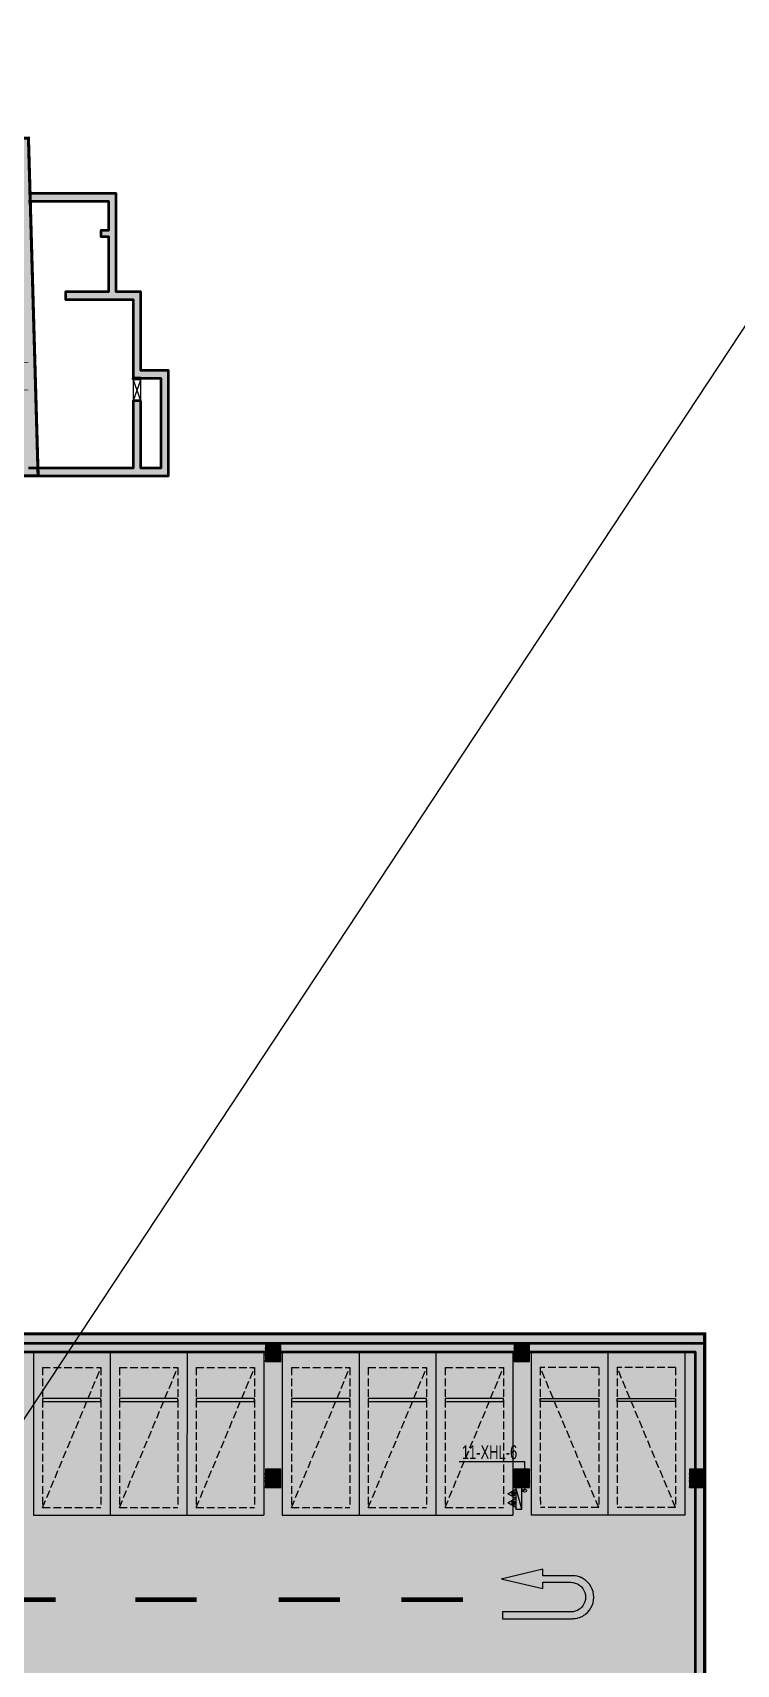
# Model space of a CAD drawing. Extents: x -1338203 to 1886333, y -530034 to 1031844.
# Drawn here: x 843032 to 865938, y -387801 to -334739 of the extents above; entities that cross this region are included whole.
import ezdxf

# ---------------------------------------------------------------- set-up
doc = ezdxf.new("R2010")
doc.units = 0
doc.header["$LTSCALE"] = 1000
doc.header["$MEASUREMENT"] = 0
doc.linetypes.add('A-001-平面B2$0$__DASH', pattern=[0.35, 0.25, -0.1])
doc.linetypes.add('M01预留预埋-B2$0$DASH', pattern=[0.35, 0.25, -0.1])
for name, color, linetype in [('A-FIRE', 7, 'Continuous'), ('M01预留预埋-B2$0$0M-A-JGLD', 3, 'Continuous'), ('M01预留预埋-B2$0$0M-A-LD', 4, 'Continuous'), ('p-a-regular', 5, 'Continuous'), ('S-01-墙柱B2_B1$0$0S-CW-HATCH', 251, 'Continuous'), ('S-01-墙柱B2_B1$0$0S-CW-HATCH-UP', 251, 'Continuous'), ('S-01-墙柱B2_B1$0$0S-S-HOLE', 55, 'Continuous'), ('S001地下二墙柱$0$S001地下一墙柱$0$0S-CC-LINE', 52, 'Continuous'), ('S001地下二墙柱$0$S001地下一墙柱$0$0S-CW-HATCH', 251, 'Continuous'), ('S001地下二墙柱$0$S001地下一墙柱$0$0S-CW-HATCH-UP', 251, 'Continuous'), ('中心线', 42, 'Continuous'), ('地面指向箭头', 7, 'Continuous'), ('负二层消火栓$0$负二层消火栓$0$0P-ACC-FH', 7, 'Continuous'), ('负二层消火栓$0$负二层消火栓$0$0P-DIM-FH', 3, 'Continuous'), ('负二层消火栓$0$负二层消火栓$0$0P-PIPE-FH', 1, 'Continuous'), ('负二层消火栓$0$负二层消火栓$0$0P-VPIPE-FH', 1, 'Continuous'), ('负二层消火栓$0$负二层消火栓$1$0P-EQUIP-FH', 7, 'Continuous')]:
    doc.layers.add(name, color=color, linetype=linetype)
doc.layers.add('AAD-A-PROOF', color=30, linetype='Continuous', plot=False)
doc.layers.add('M01预留预埋-B2$0$AAD-A-MARK', color=6, linetype='Continuous', plot=False)
doc.layers.add('p-a-regular-narrow', color=7, linetype='Continuous', true_color=0x9600ff)
doc.layers.add('p-h-walkable', color=7, linetype='Continuous', lineweight=70, true_color=0xf0f0f0)
doc.layers.add('S-01-墙柱B2_B1$0$0S-CW-LINE', color=7, linetype='Continuous', lineweight=50)
doc.layers.add('S001地下二墙柱$0$S001地下一墙柱$0$0S-CW-LINE', color=7, linetype='Continuous', lineweight=50)
doc.styles.add('负二层消火栓$0$负二层消火栓$0$AAD-S', font='aad-s.shx', dxfattribs={"width": 0.7, "bigfont": 'aad-hztxt.shx'})
pattern_1 = [(45, (814506.6, -346860.93), (-53.03301, 53.03301), []), (50, (814506.6, -346860.93), (215.17805, -18.8256), [22.5, -247.5]), (355, (814506.6, -346860.93), (-41.6254, 225.6576), [18, -198]), (100.4514, (814524.53, -346862.5), (173.5528, 206.8319), [19.122, -210.3426]), (46.1842, (814506.6, -346800.93), (320.1723, -49.6557), [33.75, -371.25]), (96.6356, (814533.28, -346805.06), (280.3988, 292.2354), [28.683, -315.514]), (351.1842, (814506.6, -346800.93), (280.3986, 292.2356), [27, -297]), (21, (814536.6, -346815.93), (179.0721, -120.7857), [22.5, -247.5]), (326, (814536.6, -346815.93), (72.9946, 217.545), [18, -198]), (71.4514, (814551.52, -346826), (252.0668, 96.7591), [19.122, -210.3426]), (37.5, (814506.6, -346860.93), (3.64796, 99.86816), [0, -195.6, 0, -201, 0, -198.75]), (7.5, (814506.6, -346860.93), (78.92086, 118.3235), [0, -114.6, 0, -191.1, 0, -75.75]), (327.5, (814439.7, -346860.93), (160.14673, -6.76646), [0, -75, 0, -234, 0, -310.5]), (317.5, (814409.7, -346860.93), (174.95585, 30.0315), [0, -97.5, 0, -155.4, 0, -220.5])]

# ---------------------------------------------------------------- blocks, each defined once
blk = doc.blocks.new('M01预留预埋-B2')
at = {"layer": 'M01预留预埋-B2$0$0M-A-JGLD'}
blk.add_lwpolyline([(-3810, 8690, 0, 0, 0), (-3210, 8690, 30, 30, 0), (-3210, 8440, 0, 0, 0), (-3810, 8440, 30, 30, 0), (-3810, 8690, 30, 30, 0)], format="xyseb", dxfattribs=at)
at = {"layer": 'M01预留预埋-B2$0$0M-A-JGLD', "elevation": 2850000}
blk.add_lwpolyline([(31800, 150, 0, 0, 0), (31800, 850, 30, 30, 0), (32050, 850, 0, 0, 0), (32050, 150, 30, 30, 0), (31800, 150, 30, 30, 0)], format="xyseb", dxfattribs=at)
at = {"layer": 'M01预留预埋-B2$0$0M-A-LD', "linetype": 'M01预留预埋-B2$0$DASH', "ltscale": 0.5, "elevation": 0}
blk.add_lwpolyline([(-3860, 7740), (-3160, 7740), (-3160, 7540), (-3860, 7540)], close=True, dxfattribs=at)
at = {"layer": 'M01预留预埋-B2$0$0M-A-LD', "linetype": 'M01预留预埋-B2$0$DASH', "ltscale": 0.5}
blk.add_lwpolyline([(-3860, 7340), (-3160, 7340), (-3160, 7140), (-3860, 7140)], close=True, dxfattribs=at)
at = {"layer": 'M01预留预埋-B2$0$0M-A-LD', "elevation": 2600}
for points in [[(-1165, 5250, 0, 0, 0), (-1615, 5250, 30, 30, 0), (-1615, 5350, 0, 0, 0), (-1165, 5350, 30, 30, 0), (-1165, 5250, 30, 30, 0)], [(22465, 5250, 0, 0, 0), (22915, 5250, 30, 30, 0), (22915, 5350, 0, 0, 0), (22465, 5350, 30, 30, 0), (22465, 5250, 30, 30, 0)]]:
    blk.add_lwpolyline(points, format="xyseb", dxfattribs=at)
at = {"layer": 'M01预留预埋-B2$0$0M-A-LD'}
for points in [[(-3210, 4110, 0, 0, 0), (-3810, 4110, 30, 30, 0), (-3810, 4290, 0, 0, 0), (-3210, 4290, 30, 30, 0), (-3210, 4110, 30, 30, 0)], [(-3160, 4110, 0, 0, 0), (-3160, 2790, 30, 30, 0), (-2910, 2790, 0, 0, 0), (-2910, 4110, 30, 30, 0), (-3160, 4110, 30, 30, 0)], [(2910, 4110, 0, 0, 0), (2910, 2790, 30, 30, 0), (3160, 2790, 0, 0, 0), (3160, 4110, 30, 30, 0), (2910, 4110, 30, 30, 0)], [(18390, 4110, 0, 0, 0), (18390, 2790, 30, 30, 0), (18140, 2790, 0, 0, 0), (18140, 4110, 30, 30, 0), (18390, 4110, 30, 30, 0)], [(24460, 4110, 0, 0, 0), (24460, 2790, 30, 30, 0), (24210, 2790, 0, 0, 0), (24210, 4110, 30, 30, 0), (24460, 4110, 30, 30, 0)], [(28210, 500, 0, 0, 0), (28210, 1400, 30, 30, 0), (28390, 1400, 0, 0, 0), (28390, 500, 30, 30, 0), (28210, 500, 30, 30, 0)]]:
    blk.add_lwpolyline(points, format="xyseb", dxfattribs=at)
at = {"layer": 'M01预留预埋-B2$0$AAD-A-MARK', "const_width": 10}
for points in [[(-200, 0), (200, 0)], [(0, 200), (0, -200)]]:
    blk.add_lwpolyline(points, dxfattribs=at)
at = {"layer": 'M01预留预埋-B2$0$AAD-A-MARK'}
blk.add_circle((0, 0), 100, dxfattribs=at)
blk = doc.blocks.new('M001-预留预埋B2')
blk.add_blockref('M01预留预埋-B2', (48141, -183250))
blk = doc.blocks.new('负二层消火栓$0$负二层消火栓$1$$TwtSys$00000546')
h = blk.add_hatch()
h.set_pattern_fill('ANSI31', color=256, scale=200, style=0)
h.set_pattern_definition([(45, (-38543.802, -6670.83), (-17.67767, 17.67767), [])])
h.paths.add_polyline_path([(-65, 174), (65, 174), (65, 44), (-65, 44)])
for points in [[(0, 344), (-198, 0), (198, 0)], [(-65, 174), (65, 174), (65, 44), (-65, 44)]]:
    blk.add_lwpolyline(points, close=True)
blk = doc.blocks.new('负二层消火栓$0$负二层消火栓$0$$TwtSys$00000434')
for p, q in [((-0.5, 0.5), (-0.5, -0.5)), ((-0.5, -0.5), (0.5, 0.5)), ((0.5, 0.5), (-0.5, 0.5)), ((0.5, -0.5), (0.5, 0.5)), ((-0.5, -0.5), (0.5, -0.5))]:
    blk.add_line(p, q)
blk.add_solid([(0.5, -0.5), (0.5, 0.5), (-0.5, -0.5)])
blk = doc.blocks.new('负二层消火栓')
at = {"layer": '负二层消火栓$0$负二层消火栓$0$0P-DIM-FH'}
for p, q in [((92691, -217605, 800), (90547, -217605, 800)), ((92691, -218540, 800), (92691, -217605, 800))]:
    blk.add_line(p, q, dxfattribs=at)
at = {"layer": '负二层消火栓$0$负二层消火栓$0$0P-PIPE-FH', "linetype": 'Continuous', "const_width": 82.5}
blk.add_lwpolyline([(92639, -218540), (92591, -218540)], dxfattribs=at)
at = {"layer": '负二层消火栓$0$负二层消火栓$0$0P-VPIPE-FH', "linetype": 'Continuous'}
blk.add_circle((92691, -218540), 52.5, dxfattribs=at)
at = {"layer": '负二层消火栓$0$负二层消火栓$0$0P-ACC-FH', "xscale": -700, "yscale": -200, "zscale": 700, "rotation": 270.0000000081852}
blk.add_blockref('负二层消火栓$0$负二层消火栓$0$$TwtSys$00000434', (92491, -218790), dxfattribs=at)
at = {"layer": '负二层消火栓$0$负二层消火栓$1$0P-EQUIP-FH', "xscale": -0.75, "yscale": 0.75, "zscale": 0.75, "rotation": 90.00000000818514}
for p in [(92391, -218641, 800), (92391, -218939, 800)]:
    blk.add_blockref('负二层消火栓$0$负二层消火栓$1$$TwtSys$00000546', p, dxfattribs=at)
at = {"layer": '负二层消火栓$0$负二层消火栓$0$0P-DIM-FH', "color": 7, "style": '负二层消火栓$0$负二层消火栓$0$AAD-S', "width": 0.7}
blk.add_text('11-XHL-6', height=450, dxfattribs=at).set_placement((90637, -217515, 800))
blk = doc.blocks.new('JTDT')
at = {"layer": 'A-FIRE'}
h = blk.add_hatch(color=251, dxfattribs=at)
h.dxf.hatch_style = 1
h.paths.add_polyline_path([(189165, 82916), (189162, 82988), (189159, 82988), (189147, 83060), (189144, 83075), (189126, 83123), (189114, 83162), (189105, 83180), (189081, 83230), (189072, 83245), (189057, 83269), (189036, 83299), (189024, 83317), (189021, 83320), (189021, 83323), (188961, 83389), (188893, 83449), (188818, 83500), (188734, 83542), (188650, 83571), (188561, 83586), (188468, 83592), (188378, 83586), (188288, 83571), (188202, 83542), (188118, 83500), (188043, 83449), (187974, 83389), (187915, 83323), (187915, 83320), (187912, 83317), (187900, 83299), (187882, 83269), (187864, 83245), (187858, 83230), (187831, 83180), (187822, 83162), (187810, 83123), (187795, 83075), (187789, 83060), (187777, 82988), (187771, 82916), (187771, 82895), (187771, 82839), (187771, 81938), (187559, 81938), (187559, 81935), (187867, 80625), (187876, 80592), (187882, 80625), (188190, 81935), (187983, 81935), (187983, 81938), (187983, 82839), (187986, 82895), (187989, 82916), (188007, 82988), (188037, 83060), (188046, 83075), (188076, 83123), (188109, 83162), (188124, 83180), (188184, 83230), (188205, 83245), (188247, 83269), (188318, 83299), (188390, 83317), (188441, 83320), (188468, 83323), (188492, 83320), (188543, 83317), (188615, 83299), (188686, 83269), (188728, 83245), (188749, 83230), (188809, 83180), (188824, 83162), (188857, 83123), (188887, 83075), (188896, 83060), (188926, 82988), (188944, 82916), (188947, 82895), (188949, 82839), (188949, 80625), (189168, 80625), (189168, 82839), (189168, 82895)])
at = {"layer": '地面指向箭头', "color": 251, "linetype": 'Continuous'}
blk.add_lwpolyline([(189165, 82916), (189162, 82988), (189159, 82988), (189147, 83060), (189144, 83075), (189126, 83123), (189114, 83162), (189105, 83180), (189081, 83230), (189072, 83245), (189057, 83269), (189036, 83299), (189024, 83317), (189021, 83320), (189021, 83323), (188961, 83389), (188893, 83449), (188818, 83500), (188734, 83542), (188650, 83571), (188561, 83586), (188468, 83592), (188378, 83586), (188288, 83571), (188202, 83542), (188118, 83500), (188043, 83449), (187974, 83389), (187915, 83323), (187915, 83320), (187912, 83317), (187900, 83299), (187882, 83269), (187864, 83245), (187858, 83230), (187831, 83180), (187822, 83162), (187810, 83123), (187795, 83075), (187789, 83060), (187777, 82988), (187771, 82916), (187771, 82895), (187771, 82839), (187771, 81938), (187559, 81938), (187559, 81935), (187867, 80625), (187876, 80592), (187882, 80625), (188190, 81935), (187983, 81935), (187983, 81938), (187983, 82839), (187986, 82895), (187989, 82916), (188007, 82988), (188037, 83060), (188046, 83075), (188076, 83123), (188109, 83162), (188124, 83180), (188184, 83230), (188205, 83245), (188247, 83269), (188318, 83299), (188390, 83317), (188441, 83320), (188468, 83323), (188492, 83320), (188543, 83317), (188615, 83299), (188686, 83269), (188728, 83245), (188749, 83230), (188809, 83180), (188824, 83162), (188857, 83123), (188887, 83075), (188896, 83060), (188926, 82988), (188944, 82916), (188947, 82895), (188949, 82839), (188949, 80625), (189168, 80625), (189168, 82839), (189168, 82895), (189165, 82916)], dxfattribs=at)
blk = doc.blocks.new('A$C3d42903c')
at = {"layer": '中心线', "color": 251, "const_width": 150}
for points in [[(429133, 143538), (431133, 143538)], [(433724, 143538), (435724, 143538)], [(438391, 143538), (440391, 143538)], [(442391, 143538), (444391, 143538)]]:
    blk.add_lwpolyline(points, dxfattribs=at)
at = {"layer": '地面指向箭头', "color": 251, "rotation": 270}
blk.add_blockref('JTDT', (365059, 332090), dxfattribs=at)

msp = doc.modelspace()

# ---------------------------------------------------------------- hatches: boundary and pattern name
at = {"layer": 'p-h-walkable', "ltscale": 0.002}
h = msp.add_hatch(color=256, dxfattribs=at)
h.dxf.hatch_style = 1
h.paths.add_polyline_path([(728556.4, -320761.3), (728556.4, -348211.5), (746356.3, -348211.5), (750916.3, -338175), (842896.3, -338175), (843211.3, -349155), (839116.3, -349155), (839116.3, -377051.5), (864906.4, -377051.5), (864906.4, -390806.6), (875856.3, -395571.5), (875856.3, -404751.5), (834560.3, -404751.5), (839142.7, -442064.3), (869465.2, -438340.4), (871163.2, -452166.5), (873704.1, -451854.5), (877328.6, -464960.4), (761876, -479139.1), (761132.9, -468418.3), (764950.6, -465209), (763252.8, -451384.3), (799242.4, -446964.4), (793807.3, -404751.5), (750756.3, -404751.5), (751556.3, -388855), (648066.6, -388604.4), (648066.6, -380374.4), (641016.6, -380374.4), (641512.3, -365348.2), (660006.6, -364574.4), (660306.6, -340846.8), (656406.6, -340846.8), (656406.6, -336396.8), (656656.4, -340532.4), (656406.4, -332417.4), (712156.4, -332417.4), (712080.9, -320761.3)])
at = {"layer": 'S-01-墙柱B2_B1$0$0S-CW-HATCH'}
h = msp.add_hatch(color=256, dxfattribs=at)
h.dxf.hatch_style = 1
h.paths.add_polyline_path([(846556.6, -346710.9), (846306.6, -346710.9), (846306.6, -348900.9), (842896.6, -348900.9), (842896.6, -346360.9), (842646.6, -346360.9), (842646.6, -348900.9), (838966.6, -348900.9), (838966.6, -344760.9), (838716.6, -344760.9), (838716.6, -350150.9), (838966.6, -350150.9), (838966.6, -349150.9), (847456.6, -349150.9), (847456.6, -345720.9), (846556.6, -345720.9), (846556.6, -343170.9), (845756.6, -343170.9), (845756.6, -339970.9), (842896.6, -339970.9), (842896.6, -338170.9), (836966.6, -338170.9), (836966.6, -335700.9), (833846.6, -335700.9), (833846.6, -338170.9), (816466.6, -338170.9), (816466.6, -335700.9), (813346.6, -335700.9), (813346.6, -338170.9), (811296.6, -338170.9), (811296.6, -338420.9), (813596.6, -338420.9), (813596.6, -335950.9), (816216.6, -335950.9), (816216.6, -338420.9), (821396.6, -338420.9), (821396.6, -343150.9), (821596.6, -343150.9), (821596.6, -338420.9), (828716.6, -338420.9), (828716.6, -343150.9), (828916.6, -343150.9), (828916.6, -338420.9), (834096.6, -338420.9), (834096.6, -335950.9), (836716.6, -335950.9), (836716.6, -338420.9), (836966.6, -338420.9), (842646.6, -338420.9), (842646.6, -341370.9), (842896.6, -341370.9), (842896.6, -340220.9), (845506.6, -340220.9), (845506.6, -341170.9), (845256.6, -341170.9), (845256.6, -341370.9), (845506.6, -341370.9), (845506.6, -343170.9), (844106.6, -343170.9), (844106.6, -343420.9), (846306.6, -343420.9), (846306.6, -345970.9), (847206.6, -345970.9), (847206.6, -348900.9), (846556.6, -348900.9), (846556.6, -346710.9)])
h = msp.add_hatch(color=256, dxfattribs=at)
h.dxf.hatch_style = 1
h.paths.add_polyline_path([(846556.6, -346010.9), (846306.6, -346010.9), (846306.6, -345970.9), (846556.6, -345970.9)])
at = {"layer": 'S-01-墙柱B2_B1$0$0S-CW-HATCH-UP'}
h = msp.add_hatch(dxfattribs=at)
h.set_pattern_fill('钢筋混凝土', color=256, scale=30)
h.set_pattern_definition(pattern_1)
h.paths.add_polyline_path([(846556.6, -346710.9), (846306.6, -346710.9), (846306.6, -348900.9), (842896.6, -348900.9), (842896.6, -346360.9), (842646.6, -346360.9), (842646.6, -348900.9), (838966.6, -348900.9), (838966.6, -344760.9), (838716.6, -344760.9), (838716.6, -350150.9), (838966.6, -350150.9), (838966.6, -349150.9), (847456.6, -349150.9), (847456.6, -345720.9), (846556.6, -345720.9), (846556.6, -343170.9), (845756.6, -343170.9), (845756.6, -339970.9), (842896.6, -339970.9), (842896.6, -338170.9), (836966.6, -338170.9), (836966.6, -335700.9), (833846.6, -335700.9), (833846.6, -338170.9), (816466.6, -338170.9), (816466.6, -335700.9), (813346.6, -335700.9), (813346.6, -338170.9), (811296.6, -338170.9), (811296.6, -338420.9), (813596.6, -338420.9), (813596.6, -335950.9), (816216.6, -335950.9), (816216.6, -338420.9), (821396.6, -338420.9), (821396.6, -343150.9), (821596.6, -343150.9), (821596.6, -338420.9), (828716.6, -338420.9), (828716.6, -343150.9), (828916.6, -343150.9), (828916.6, -338420.9), (834096.6, -338420.9), (834096.6, -335950.9), (836716.6, -335950.9), (836716.6, -338420.9), (836966.6, -338420.9), (842646.6, -338420.9), (842646.6, -341370.9), (842896.6, -341370.9), (842896.6, -340220.9), (845506.6, -340220.9), (845506.6, -341170.9), (845256.6, -341170.9), (845256.6, -341370.9), (845506.6, -341370.9), (845506.6, -343170.9), (844106.6, -343170.9), (844106.6, -343420.9), (846306.6, -343420.9), (846306.6, -345970.9), (847206.6, -345970.9), (847206.6, -348900.9), (846556.6, -348900.9), (846556.6, -346710.9)])
h = msp.add_hatch(dxfattribs=at)
h.set_pattern_fill('钢筋混凝土', color=256, scale=30)
h.set_pattern_definition(pattern_1)
h.paths.add_polyline_path([(846556.6, -346010.9), (846306.6, -346010.9), (846306.6, -345970.9), (846556.6, -345970.9)])
at = {"layer": 'S001地下二墙柱$0$S001地下一墙柱$0$0S-CW-HATCH', "ltscale": 0.002}
h = msp.add_hatch(color=256, dxfattribs=at)
h.dxf.hatch_style = 1
h.paths.add_polyline_path([(839116.6, -350550.9), (839116.6, -377350.9), (864906.6, -377350.9), (864906.6, -391370.9), (864606.6, -391370.9), (864606.6, -377650.9), (838816.6, -377650.9), (838816.6, -350550.9)])
at = {"layer": 'S001地下二墙柱$0$S001地下一墙柱$0$0S-CW-HATCH'}
h = msp.add_hatch(color=256, dxfattribs=at)
h.dxf.hatch_style = 1
h.paths.add_polyline_path([(851106.8, -377350.8), (850606.8, -377350.8), (850606.8, -377950.8), (851106.8, -377950.8)])
h = msp.add_hatch(color=256, dxfattribs=at)
h.dxf.hatch_style = 1
h.paths.add_polyline_path([(859206.8, -377350.8), (858706.8, -377350.8), (858706.8, -377950.8), (859206.8, -377950.8)])
h = msp.add_hatch(color=256, dxfattribs=at)
h.dxf.hatch_style = 1
h.paths.add_polyline_path([(851106.8, -381450.9), (850606.8, -381450.9), (850606.8, -382050.9), (851106.8, -382050.9)])
h = msp.add_hatch(color=256, dxfattribs=at)
h.dxf.hatch_style = 1
h.paths.add_polyline_path([(859206.8, -381450.9), (858706.8, -381450.9), (858706.8, -382050.9), (859206.8, -382050.9)])
h = msp.add_hatch(color=256, dxfattribs=at)
h.dxf.hatch_style = 1
h.paths.add_polyline_path([(864906.6, -381450.9), (864406.6, -381450.9), (864406.6, -382050.9), (864906.6, -382050.9)])
at = {"layer": 'S001地下二墙柱$0$S001地下一墙柱$0$0S-CW-HATCH-UP', "ltscale": 0.002}
h = msp.add_hatch(dxfattribs=at)
h.set_pattern_fill('钢筋混凝土', color=256, scale=30)
h.set_pattern_definition([(45, (0.0005, -470500), (-53.0330086, 53.0330086), []), (50, (0.0005, -470500), (215.178055, -18.82564), [22.5, -247.5]), (355, (0.0005, -470500), (-41.6254, 225.65764), [18, -198]), (100.4514, (17.93, -470501.57), (173.552815, 206.831863), [19.122057, -210.342634]), (46.1842, (0.0005, -470440), (320.172315, -49.655704), [33.75, -371.25]), (96.6356, (26.68, -470444.14), (280.39881, 292.23536), [28.68309, -315.5139]), (351.1842, (0.0005, -470440), (280.39858, 292.23558), [27, -297]), (21, (30, -470455), (179.072116, -120.785667), [22.5, -247.5]), (326, (30, -470455), (72.9946, 217.545014), [18, -198]), (71.4514, (44.92, -470465.07), (252.06679, 96.75915), [19.122057, -210.342634]), (37.5, (0.0005, -470500), (3.6479566, 99.868156), [0, -195.6, 0, -201, 0, -198.75]), (7.5, (0.0005, -470500), (78.920861, 118.323514), [0, -114.6, 0, -191.1, 0, -75.75]), (327.5, (-66.9, -470500), (160.146731, -6.7664615), [0, -75, 0, -234, 0, -310.5]), (317.5, (-96.9, -470500), (174.95585, 30.031495), [0, -97.5, 0, -155.4, 0, -220.5])])
h.paths.add_polyline_path([(839116.6, -350550.9), (839116.6, -377350.9), (864906.6, -377350.9), (864906.6, -391370.9), (864606.6, -391370.9), (864606.6, -377650.9), (838816.6, -377650.9), (838816.6, -350550.9)])
at = {"layer": 'S001地下二墙柱$0$S001地下一墙柱$0$0S-CW-HATCH-UP'}
h = msp.add_hatch(dxfattribs=at)
h.set_pattern_fill('钢筋混凝土', color=256, scale=30)
h.set_pattern_definition([(45, (883417.53, -368399.07), (-53.03301, 53.03301), []), (50, (883417.53, -368399.07), (215.1781, -18.8256), [22.5, -247.5]), (355, (883417.53, -368399.07), (-41.6254, 225.6576), [18, -198]), (100.4514, (883435.46, -368400.64), (173.5528, 206.8319), [19.122, -210.3426]), (46.1842, (883417.53, -368339.07), (320.1723, -49.6557), [33.75, -371.25]), (96.6356, (883444.2, -368343.2), (280.3988, 292.2354), [28.683, -315.514]), (351.1842, (883417.53, -368339.07), (280.3986, 292.2356), [27, -297]), (21, (883447.53, -368354.07), (179.0721, -120.7857), [22.5, -247.5]), (326, (883447.53, -368354.07), (72.9946, 217.545), [18, -198]), (71.4514, (883462.45, -368364.13), (252.0668, 96.7591), [19.122, -210.3426]), (37.5, (883417.53, -368399.07), (3.64796, 99.86816), [0, -195.6, 0, -201, 0, -198.75]), (7.5, (883417.53, -368399.07), (78.92086, 118.3235), [0, -114.6, 0, -191.1, 0, -75.75]), (327.5, (883350.63, -368399.07), (160.14673, -6.76646), [0, -75, 0, -234, 0, -310.5]), (317.5, (883320.63, -368399.07), (174.95585, 30.0315), [0, -97.5, 0, -155.4, 0, -220.5])])
h.paths.add_polyline_path([(851106.8, -377350.8), (850606.8, -377350.8), (850606.8, -377950.8), (851106.8, -377950.8)])
h = msp.add_hatch(dxfattribs=at)
h.set_pattern_fill('钢筋混凝土', color=256, scale=30)
h.set_pattern_definition([(45, (891517.53, -368399.07), (-53.03301, 53.03301), []), (50, (891517.53, -368399.07), (215.1781, -18.8256), [22.5, -247.5]), (355, (891517.53, -368399.07), (-41.6254, 225.6576), [18, -198]), (100.4514, (891535.46, -368400.64), (173.5528, 206.8319), [19.122, -210.3426]), (46.1842, (891517.53, -368339.07), (320.1723, -49.6557), [33.75, -371.25]), (96.6356, (891544.2, -368343.2), (280.3988, 292.2354), [28.683, -315.514]), (351.1842, (891517.53, -368339.07), (280.3986, 292.2356), [27, -297]), (21, (891547.53, -368354.07), (179.0721, -120.7857), [22.5, -247.5]), (326, (891547.53, -368354.07), (72.9946, 217.545), [18, -198]), (71.4514, (891562.45, -368364.13), (252.0668, 96.7591), [19.122, -210.3426]), (37.5, (891517.53, -368399.07), (3.64796, 99.86816), [0, -195.6, 0, -201, 0, -198.75]), (7.5, (891517.53, -368399.07), (78.92086, 118.3235), [0, -114.6, 0, -191.1, 0, -75.75]), (327.5, (891450.63, -368399.07), (160.14673, -6.76646), [0, -75, 0, -234, 0, -310.5]), (317.5, (891420.63, -368399.07), (174.95585, 30.0315), [0, -97.5, 0, -155.4, 0, -220.5])])
h.paths.add_polyline_path([(859206.8, -377350.8), (858706.8, -377350.8), (858706.8, -377950.8), (859206.8, -377950.8)])
h = msp.add_hatch(dxfattribs=at)
h.set_pattern_fill('钢筋混凝土', color=256, scale=30)
h.set_pattern_definition([(45, (883417.53, -372499.2), (-53.03301, 53.03301), []), (50, (883417.53, -372499.2), (215.1781, -18.8256), [22.5, -247.5]), (355, (883417.53, -372499.2), (-41.6254, 225.6576), [18, -198]), (100.4514, (883435.46, -372500.77), (173.5528, 206.8319), [19.122, -210.3426]), (46.1842, (883417.53, -372439.2), (320.1723, -49.6557), [33.75, -371.25]), (96.6356, (883444.2, -372443.34), (280.3988, 292.2354), [28.683, -315.514]), (351.1842, (883417.53, -372439.2), (280.3986, 292.2356), [27, -297]), (21, (883447.53, -372454.2), (179.0721, -120.7857), [22.5, -247.5]), (326, (883447.53, -372454.2), (72.9946, 217.545), [18, -198]), (71.4514, (883462.45, -372464.27), (252.0668, 96.7591), [19.122, -210.3426]), (37.5, (883417.53, -372499.2), (3.64796, 99.86816), [0, -195.6, 0, -201, 0, -198.75]), (7.5, (883417.53, -372499.2), (78.92086, 118.3235), [0, -114.6, 0, -191.1, 0, -75.75]), (327.5, (883350.63, -372499.2), (160.14673, -6.76646), [0, -75, 0, -234, 0, -310.5]), (317.5, (883320.63, -372499.2), (174.95585, 30.0315), [0, -97.5, 0, -155.4, 0, -220.5])])
h.paths.add_polyline_path([(851106.8, -381450.9), (850606.8, -381450.9), (850606.8, -382050.9), (851106.8, -382050.9)])
h = msp.add_hatch(dxfattribs=at)
h.set_pattern_fill('钢筋混凝土', color=256, scale=30)
h.set_pattern_definition([(45, (891517.53, -372499.2), (-53.03301, 53.03301), []), (50, (891517.53, -372499.2), (215.1781, -18.8256), [22.5, -247.5]), (355, (891517.53, -372499.2), (-41.6254, 225.6576), [18, -198]), (100.4514, (891535.46, -372500.77), (173.5528, 206.8319), [19.122, -210.3426]), (46.1842, (891517.53, -372439.2), (320.1723, -49.6557), [33.75, -371.25]), (96.6356, (891544.2, -372443.34), (280.3988, 292.2354), [28.683, -315.514]), (351.1842, (891517.53, -372439.2), (280.3986, 292.2356), [27, -297]), (21, (891547.53, -372454.2), (179.0721, -120.7857), [22.5, -247.5]), (326, (891547.53, -372454.2), (72.9946, 217.545), [18, -198]), (71.4514, (891562.45, -372464.27), (252.0668, 96.7591), [19.122, -210.3426]), (37.5, (891517.53, -372499.2), (3.64796, 99.86816), [0, -195.6, 0, -201, 0, -198.75]), (7.5, (891517.53, -372499.2), (78.92086, 118.3235), [0, -114.6, 0, -191.1, 0, -75.75]), (327.5, (891450.63, -372499.2), (160.14673, -6.76646), [0, -75, 0, -234, 0, -310.5]), (317.5, (891420.63, -372499.2), (174.95585, 30.0315), [0, -97.5, 0, -155.4, 0, -220.5])])
h.paths.add_polyline_path([(859206.8, -381450.9), (858706.8, -381450.9), (858706.8, -382050.9), (859206.8, -382050.9)])
h = msp.add_hatch(dxfattribs=at)
h.set_pattern_fill('钢筋混凝土', color=256, scale=30)
h.set_pattern_definition([(45, (897217.34, -372499.19), (-53.03301, 53.03301), []), (50, (897217.34, -372499.2), (215.1781, -18.8256), [22.5, -247.5]), (355, (897217.34, -372499.2), (-41.6254, 225.6576), [18, -198]), (100.4514, (897235.27, -372500.76), (173.5528, 206.8319), [19.122, -210.3426]), (46.1842, (897217.34, -372439.2), (320.1723, -49.6557), [33.75, -371.25]), (96.6356, (897244.02, -372443.33), (280.3988, 292.2354), [28.683, -315.514]), (351.1842, (897217.34, -372439.2), (280.3986, 292.2356), [27, -297]), (21, (897247.34, -372454.2), (179.0721, -120.7857), [22.5, -247.5]), (326, (897247.34, -372454.2), (72.9946, 217.545), [18, -198]), (71.4514, (897262.26, -372464.26), (252.0668, 96.7591), [19.122, -210.3426]), (37.5, (897217.34, -372499.19), (3.64796, 99.86816), [0, -195.6, 0, -201, 0, -198.75]), (7.5, (897217.34, -372499.19), (78.92086, 118.3235), [0, -114.6, 0, -191.1, 0, -75.75]), (327.5, (897150.44, -372499.19), (160.14673, -6.76646), [0, -75, 0, -234, 0, -310.5]), (317.5, (897120.44, -372499.19), (174.95585, 30.0315), [0, -97.5, 0, -155.4, 0, -220.5])])
h.paths.add_polyline_path([(864906.6, -381450.9), (864406.6, -381450.9), (864406.6, -382050.9), (864906.6, -382050.9)])

# ---------------------------------------------------------------- linework, layer by layer
for p, q in [((843056.9, -377650.6), (843056.4, -382950.6)), ((843056.9, -377650.6), (845556.9, -377650.9)), ((845556.9, -377650.6), (845556.4, -382950.6)), ((845556.9, -377650.9), (845556.4, -382950.9)), ((845556.9, -377650.6), (848056.9, -377650.9)), ((848056.9, -377650.6), (848056.4, -382950.6)), ((848056.9, -377650.9), (848056.4, -382950.9)), ((848056.9, -377650.6), (850556.9, -377650.9)), ((850556.9, -377650.9), (850556.4, -382950.9)), ((851156.9, -377650.6), (851156.4, -382950.6)), ((851156.9, -377650.6), (853656.9, -377650.9)), ((853656.9, -377650.6), (853656.4, -382950.6)), ((853656.9, -377650.9), (853656.4, -382950.9)), ((853656.9, -377650.6), (856156.9, -377650.9)), ((856156.9, -377650.6), (856156.4, -382950.6)), ((856156.9, -377650.9), (856156.4, -382950.9)), ((856156.9, -377650.6), (858656.9, -377650.9)), ((858656.9, -377650.9), (858656.4, -382950.9)), ((861756.3, -377650.6), (859256.3, -377650.9)), ((859256.3, -377650.9), (859256.8, -382950.9)), ((864256.3, -377650.6), (861756.3, -377650.9)), ((861756.3, -377650.6), (861756.8, -382950.6)), ((861756.3, -377650.9), (861756.8, -382950.9)), ((864256.3, -377650.6), (864256.8, -382950.6)), ((843056.4, -382950.6), (845556.4, -382950.9)), ((845556.4, -382950.6), (848056.4, -382950.9)), ((848056.4, -382950.6), (850556.4, -382950.9)), ((851156.4, -382950.6), (853656.4, -382950.9)), ((853656.4, -382950.6), (856156.4, -382950.9)), ((856156.4, -382950.6), (858656.4, -382950.9)), ((861756.8, -382950.6), (859256.8, -382950.9)), ((864256.8, -382950.6), (861756.8, -382950.9))]:
    msp.add_line(p, q)
at = {"linetype": 'A-001-平面B2$0$__DASH'}
for p, q in [((843356.8, -378150.7), (843356.4, -382700.7)), ((843356.8, -378150.7), (845256.8, -378150.8)), ((845256.8, -378150.8), (845256.4, -382700.8)), ((845856.8, -378150.7), (845856.4, -382700.7)), ((845856.8, -378150.7), (847756.8, -378150.8)), ((847756.8, -378150.8), (847756.4, -382700.8)), ((848356.8, -378150.7), (848356.4, -382700.7)), ((848356.8, -378150.7), (850256.8, -378150.8)), ((850256.8, -378150.8), (850256.4, -382700.8)), ((851456.8, -378150.7), (851456.4, -382700.7)), ((851456.8, -378150.7), (853356.8, -378150.8)), ((853356.8, -378150.8), (853356.4, -382700.8)), ((853956.8, -378150.7), (853956.4, -382700.7)), ((853956.8, -378150.7), (855856.8, -378150.8)), ((855856.8, -378150.8), (855856.4, -382700.8)), ((856456.8, -378150.7), (856456.4, -382700.7)), ((856456.8, -378150.7), (858356.8, -378150.8)), ((858356.8, -378150.8), (858356.4, -382700.8)), ((861456.4, -378150.7), (859556.4, -378150.8)), ((859556.4, -378150.8), (859556.8, -382700.8)), ((861456.4, -378150.7), (861456.8, -382700.7)), ((863956.4, -378150.7), (862056.4, -378150.8)), ((862056.4, -378150.8), (862056.8, -382700.8)), ((863956.4, -378150.7), (863956.8, -382700.7)), ((843356.4, -382700.7), (845256.4, -382700.8)), ((845856.4, -382700.7), (847756.4, -382700.8)), ((848356.4, -382700.7), (850256.4, -382700.8)), ((851456.4, -382700.7), (853356.4, -382700.8)), ((853956.4, -382700.7), (855856.4, -382700.8)), ((856456.4, -382700.7), (858356.4, -382700.8)), ((861456.8, -382700.7), (859556.8, -382700.8)), ((863956.8, -382700.7), (862056.8, -382700.8))]:
    msp.add_line(p, q, dxfattribs=at)
for points in [[(843356.4, -382700.7), (845256.8, -378150.8)], [(845856.4, -382700.7), (847756.8, -378150.8)], [(848356.4, -382700.7), (850256.8, -378150.8)], [(851456.4, -382700.7), (853356.8, -378150.8)], [(853956.4, -382700.7), (855856.8, -378150.8)], [(856456.4, -382700.7), (858356.8, -378150.8)], [(861456.8, -382700.7), (859556.4, -378150.8)], [(863956.8, -382700.7), (862056.4, -378150.8)]]:
    msp.add_lwpolyline(points, dxfattribs=at)
for points in [[(845256.7, -379150.8), (843356.7, -379150.7), (843356.7, -379250.7), (845256.7, -379250.8)], [(847756.7, -379150.8), (845856.7, -379150.7), (845856.7, -379250.7), (847756.7, -379250.8)], [(850256.7, -379150.8), (848356.7, -379150.7), (848356.7, -379250.7), (850256.7, -379250.8)], [(853356.7, -379150.8), (851456.7, -379150.7), (851456.7, -379250.7), (853356.7, -379250.8)], [(855856.7, -379150.8), (853956.7, -379150.7), (853956.7, -379250.7), (855856.7, -379250.8)], [(858356.7, -379150.8), (856456.7, -379150.7), (856456.7, -379250.7), (858356.7, -379250.8)], [(859556.5, -379150.8), (861456.5, -379150.7), (861456.5, -379250.7), (859556.5, -379250.8)], [(862056.5, -379150.8), (863956.5, -379150.7), (863956.5, -379250.7), (862056.5, -379250.8)]]:
    msp.add_lwpolyline(points, close=True)
at = {"layer": 'AAD-A-PROOF', "color": 241, "ltscale": 0.002}
msp.add_line((834061.7, -392986.3), (900983, -291633.1), dxfattribs=at)
at = {"layer": 'p-a-regular', "ltscale": 0.002, "const_width": 1000}
for points in [[(844306.4, -382700.7), (844306.8, -378150.7)], [(849306.4, -382700.7), (849306.8, -378150.7)], [(852406.4, -382700.7), (852406.8, -378150.7)], [(857406.4, -382700.7), (857406.8, -378150.7)]]:
    msp.add_lwpolyline(points, dxfattribs=at)
at = {"layer": 'p-a-regular-narrow', "ltscale": 0.002, "const_width": 1000}
for points in [[(846806.4, -382700.7), (846806.8, -378150.7)], [(854906.4, -382700.7), (854906.8, -378150.7)], [(860506.8, -382700.7), (860506.4, -378150.7)], [(863006.8, -382700.7), (863006.4, -378150.7)]]:
    msp.add_lwpolyline(points, dxfattribs=at)
at = {"layer": 'p-h-walkable', "ltscale": 0.002, "const_width": 100, "elevation": -83050}
msp.add_lwpolyline([(728556.4, -348211.5), (746356.3, -348211.5), (750916.3, -338175), (842896.3, -338175), (843211.3, -349155), (839116.3, -349155), (839116.3, -377051.5), (864906.4, -377051.5), (864906.4, -390806.6)], dxfattribs=at)
at = {"layer": 'S-01-墙柱B2_B1$0$0S-CW-LINE'}
msp.add_line((846556.6, -345970.9), (846306.6, -345970.9), dxfattribs=at)
at = {"layer": 'S-01-墙柱B2_B1$0$0S-CW-LINE', "elevation": 2850000}
msp.add_lwpolyline([(846556.6, -346010.9), (846306.6, -346010.9), (846306.6, -345970.9), (846556.6, -345970.9)], close=True, dxfattribs=at)
at = {"layer": 'S-01-墙柱B2_B1$0$0S-CW-LINE'}
for points in [[(838966.6, -349150.9, 0), (847456.6, -349150.9, 0), (847456.6, -345720.9, 0), (846556.6, -345720.9, 0), (846556.6, -343170.9, 0), (845756.6, -343170.9, 0), (845756.6, -339970.9, 0), (842896.6, -339970.9, 0)], [(842896.6, -340220.9, 0), (845506.6, -340220.9, 0), (845506.6, -341170.9, 0), (845256.6, -341170.9, 0), (845256.6, -341370.9, 0), (845506.6, -341370.9, 0), (845506.6, -343170.9, 0), (844106.6, -343170.9, 0), (844106.6, -343420.9, 0), (846306.6, -343420.9, 0), (846306.6, -345970.9, 0), (847206.6, -345970.9, 0), (847206.6, -348900.9, 0), (846556.6, -348900.9, 0), (846556.6, -346710.9, 2850000)], [(846556.6, -346710.9, 2850000), (846306.6, -346710.9, 2850000), (846306.6, -348900.9, 0), (842896.6, -348900.9, 0)]]:
    msp.add_polyline3d(points, dxfattribs=at)
at = {"layer": 'S-01-墙柱B2_B1$0$0S-S-HOLE', "elevation": 2850000}
msp.add_lwpolyline([(846556.6, -346010.9), (846306.6, -346010.9), (846306.6, -346710.9), (846556.6, -346710.9)], close=True, dxfattribs=at)
for points in [[(846556.6, -346010.9), (846306.6, -346710.9)], [(846556.6, -346710.9), (846306.6, -346010.9)]]:
    msp.add_lwpolyline(points, dxfattribs=at)
at = {"layer": 'S001地下二墙柱$0$S001地下一墙柱$0$0S-CC-LINE', "color": 1}
for points in [[(851106.8, -377350.8), (850606.8, -377350.8), (850606.8, -377950.8), (851106.8, -377950.8)], [(859206.8, -377350.8), (858706.8, -377350.8), (858706.8, -377950.8), (859206.8, -377950.8)], [(851106.8, -381450.9), (850606.8, -381450.9), (850606.8, -382050.9), (851106.8, -382050.9)], [(859206.8, -381450.9), (858706.8, -381450.9), (858706.8, -382050.9), (859206.8, -382050.9)], [(864906.6, -381450.9), (864406.6, -381450.9), (864406.6, -382050.9), (864906.6, -382050.9)]]:
    msp.add_lwpolyline(points, close=True, dxfattribs=at)
at = {"layer": 'S001地下二墙柱$0$S001地下一墙柱$0$0S-CW-LINE', "ltscale": 0.002}
msp.add_lwpolyline([(839116.6, -350550.9), (839116.6, -377350.9), (864906.6, -377350.9), (864906.6, -391370.9), (864606.6, -391370.9), (864606.6, -377650.9), (838816.6, -377650.9), (838816.6, -350550.9)], close=True, dxfattribs=at)

# ---------------------------------------------------------------- block references
at = {"color": 0, "ltscale": 0.002}
msp.add_blockref('M001-预留预埋B2', (766365.4, -163610.9), dxfattribs=at)
at = {"ltscale": 0.002}
for name, p in [('M001-预留预埋B2', (766365.4, -163610.9)), ('负二层消火栓', (766365.4, -163610.9)), ('A$C3d42903c', (412646.2, -529238.7))]:
    msp.add_blockref(name, p, dxfattribs=at)

doc.saveas('drawing.dxf')
